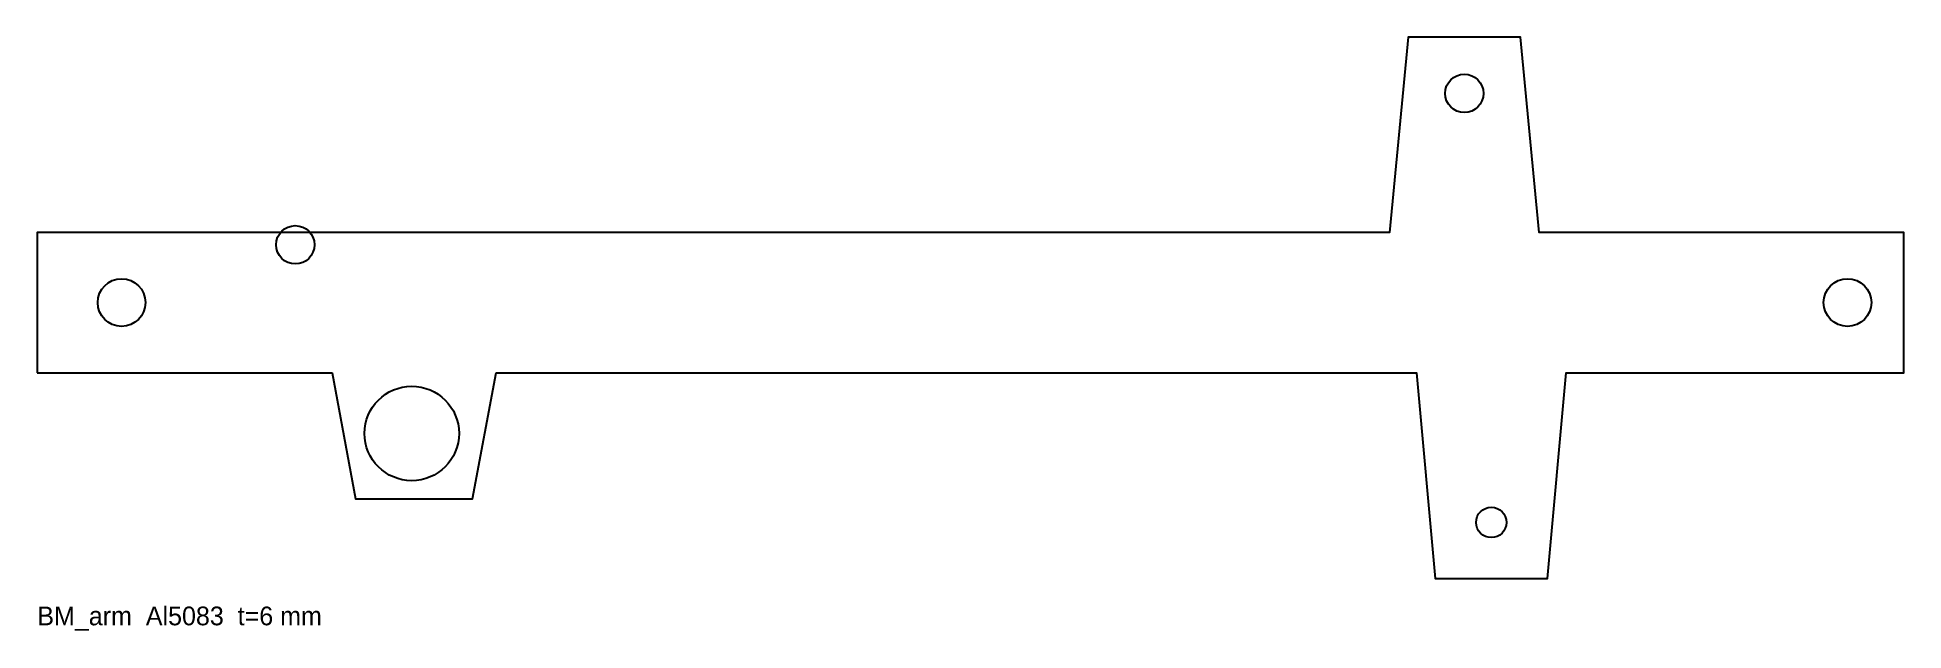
# Model space of a CAD drawing. Header units: millimetres. Extents: x -18 to 381, y -70 to 57.
import ezdxf

# ---------------------------------------------------------------- set-up
doc = ezdxf.new("R2010")
doc.units = ezdxf.units.MM
doc.layers.add('CUT', color=7, linetype='Continuous')
doc.layers.add('INFO', color=3, linetype='Continuous')

msp = doc.modelspace()

# ---------------------------------------------------------------- linework, layer by layer
at = {"layer": 'CUT'}
msp.add_lwpolyline([(-18, -15), (45, -15), (50, -42), (75, -42), (80, -15), (276.64, -15), (280.64, -59.02), (304.64, -59.02), (308.64, -15), (380.75, -15), (380.75, 15), (302.88, 15), (298.88, 56.72), (274.88, 56.72), (270.88, 15), (-18, 15)], close=True, dxfattribs=at)
for centre, radius in [((286.88, 44.72), 4.1), ((37.12, 12.35), 4.1), ((0, 0), 5.1), ((368.75, 0), 5.1), ((62, -28), 10.1), ((292.64, -47.02), 3.25)]:
    msp.add_circle(centre, radius, dxfattribs=at)

# ---------------------------------------------------------------- texts
at = {"layer": 'INFO'}
msp.add_text('BM_arm  Al5083  t=6 mm', height=4, dxfattribs=at).set_placement((-18, -69.02))

doc.saveas('drawing.dxf')
